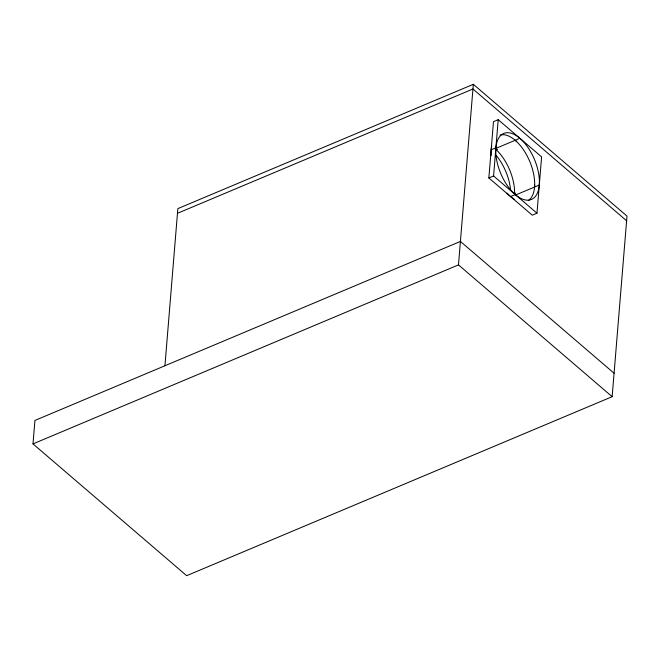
<?xml version="1.0" encoding="UTF-8"?>
<svg xmlns="http://www.w3.org/2000/svg" width="660" height="660" viewBox="0 0 660 660"><rect width="100%" height="100%" fill="white"/><g stroke="black" fill="none" stroke-linecap="round" stroke-linejoin="round"><path stroke-width="0.99" d="M164.934 365.755L177.853 208.618L473.335 84.307L627 216.1L612.15 396.685L186.664 575.693L33 443.899L34.931 420.453L460.416 241.436L614.081 373.23M612.15 396.685L458.486 264.891L473.335 84.307M488.854 177.961L493.482 121.679L498.209 119.691L541.604 156.898L536.976 213.188L532.249 215.176L488.854 177.961L493.581 175.972L498.209 119.691M515.518 193.099L515.353 195.112L539.286 185.039M534.559 187.027L534.724 185.023M177.474 213.312L472.948 89.001L626.612 220.786M491.172 149.82L495.899 147.832M519.907 138.295L495.965 148.36L497.516 149.696M510.551 196.564L515.279 194.576M33 443.899L458.486 264.891M515.179 140.283L516.731 141.611M493.581 175.972L536.976 213.188M514.627 199.543A35.788 18.265 67.2 0 1 507.045 193.157M491.139 155.677A35.788 18.265 67.2 0 1 491.758 145.827M500.065 135.061A35.788 18.265 67.2 0 1 529.477 160.817A35.788 18.265 67.2 0 1 528.264 200.599M495.082 148.739A35.788 18.265 67.2 0 1 514.528 194.56M496.774 156.131A35.788 18.265 67.2 0 1 510.485 189.181M496.039 155.752A35.788 18.265 67.2 0 0 531.3 199.493A35.788 18.265 67.2 0 0 525.442 144.07A35.788 18.265 67.2 0 0 496.039 155.752"/></g></svg>
